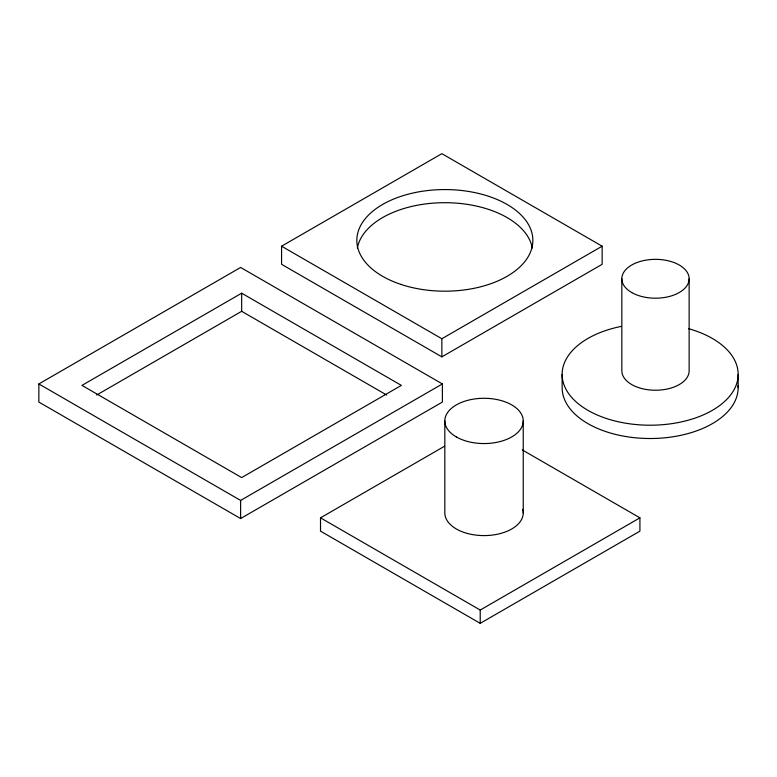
<?xml version="1.0" encoding="UTF-8"?>
<svg xmlns="http://www.w3.org/2000/svg" width="777" height="777" viewBox="0 0 777 777"><rect width="100%" height="100%" fill="white"/><g stroke="black" fill="none" stroke-linecap="round" stroke-linejoin="round"><path stroke-width="1.17" d="M38.85 383.945L240.617 267.453L442.385 383.945L442.385 402.059L240.617 518.55L38.85 402.059L38.85 383.945L240.617 500.427L442.385 383.945M281.575 246.202L441.86 153.661L602.136 246.202L602.136 264.316L441.86 356.857L281.575 264.316L281.575 246.202L441.86 338.743L602.136 246.202M241.666 293.191L81.964 385.392L241.666 477.593L401.369 385.392L241.666 293.191L241.666 311.305L96.678 395.017M522.241 449.893L639.918 517.832L639.918 531.138L480.215 623.339L320.512 531.138L320.512 517.832L444.493 446.26M320.512 517.832L480.215 610.042L639.918 517.832M241.666 311.305L386.664 395.017M738.15 374.397L738.15 387.694M689.141 278.768L689.141 370.814A33.654 19.425 0 0 1 655.487 390.239A33.654 19.425 0 0 1 621.833 370.814L621.833 278.768M562.14 374.397L562.14 387.694A88.005 50.806 0 0 0 652.049 438.5A88.005 50.806 0 0 0 738.063 385.499M523.232 420.92L523.232 512.956M480.215 610.042L480.215 623.339M444.832 420.92L444.832 512.956A39.2 22.63 0 0 0 487.111 535.518A39.2 22.63 0 0 0 522.746 509.421M441.86 338.743L441.86 356.857M240.617 500.427L240.617 518.55M357.362 247.97A88.005 50.806 0 0 1 444.852 202.69A88.005 50.806 0 0 1 532.332 247.97M688.509 328.671A88.005 50.806 0 0 1 716.715 407.634A88.005 50.806 0 0 1 577.311 402.923A88.005 50.806 0 0 1 621.27 326.398M400.845 284.382A88.005 50.806 0 0 0 532.857 240.384A88.005 50.806 0 0 0 400.845 196.377A88.005 50.806 0 0 0 400.845 284.382M631.691 292.511A33.654 19.425 0 0 0 687.995 283.799A33.654 19.425 0 0 0 646.775 260.004A33.654 19.425 0 0 0 631.691 292.511M456.313 436.927A39.2 22.63 0 0 0 521.891 426.777A39.2 22.63 0 0 0 473.883 399.057A39.2 22.63 0 0 0 456.313 436.927"/></g></svg>
